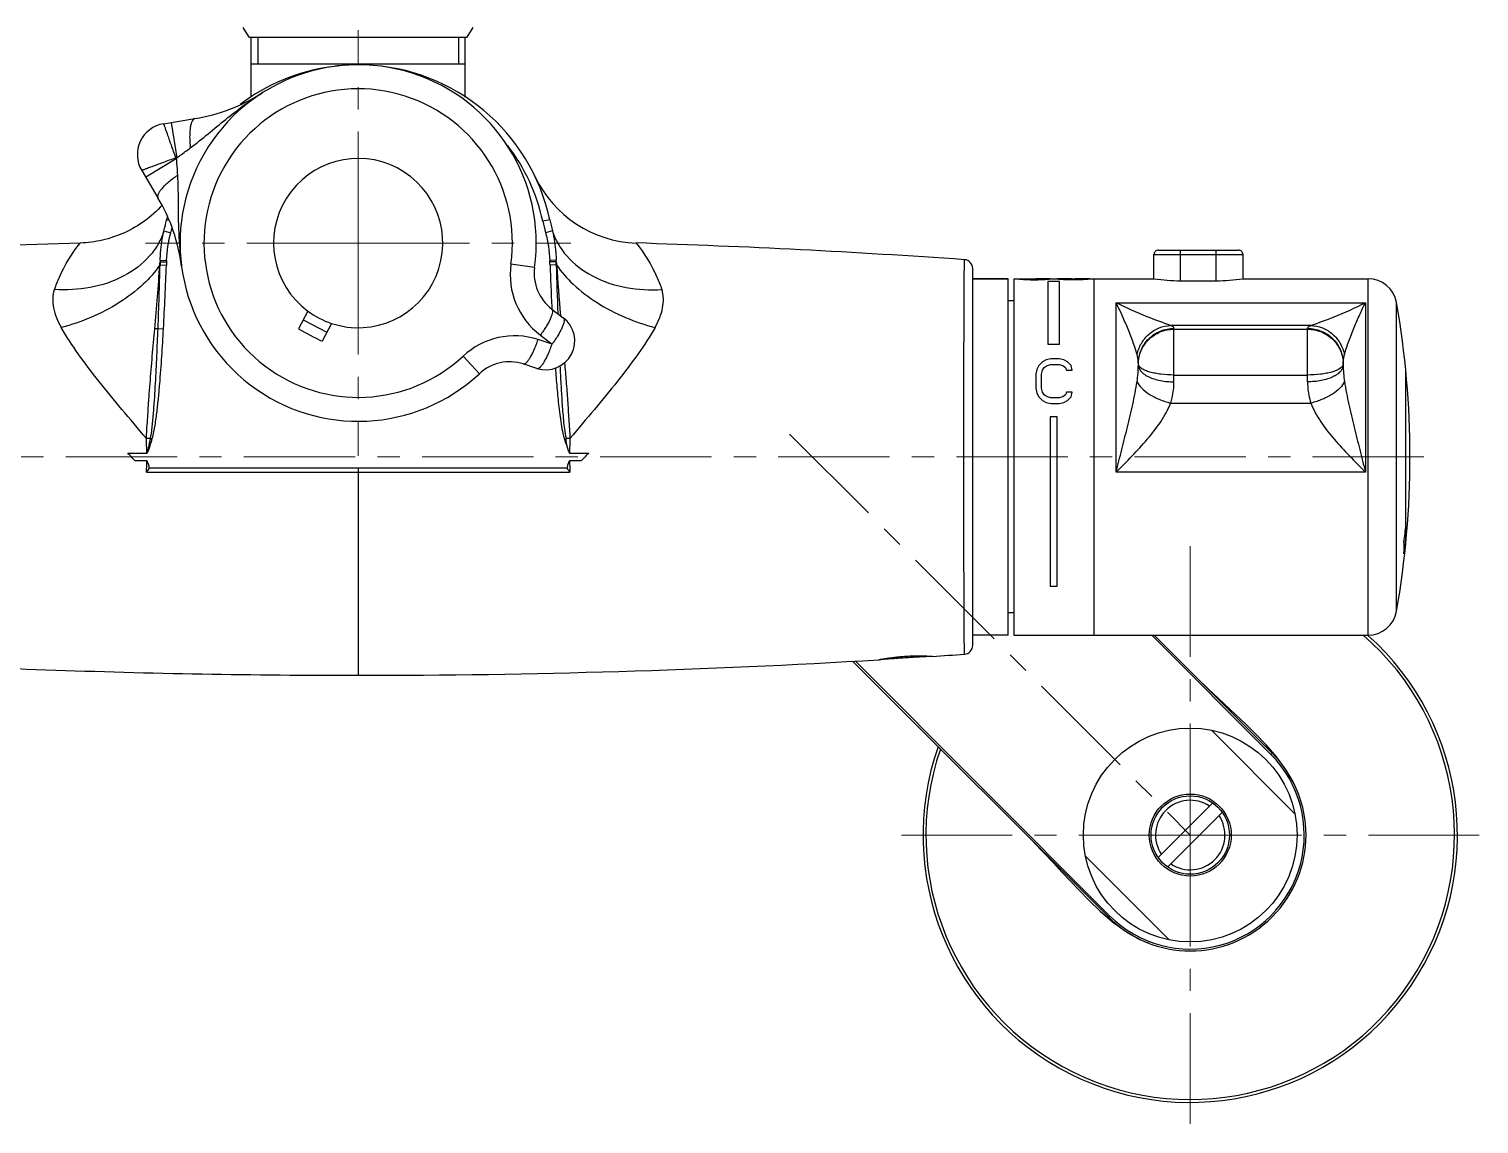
# Model space of a CAD drawing. Extents: x 0 to 1580, y 0 to 1158.
# Drawn here: x 411.3 to 574.1, y 217.6 to 340.5 of the extents above; entities that cross this region are included whole.
import ezdxf

# ---------------------------------------------------------------- set-up
doc = ezdxf.new("R2010")
doc.units = 0
doc.header["$LTSCALE"] = 10
doc.header["$MEASUREMENT"] = 0
doc.linetypes.add('CENTER', pattern=[2, 1.25, -0.25, 0.25, -0.25])
doc.layers.add('DEF_LAYER_ASSEM_MEMBER', color=7, linetype='CONTINUOUS')
doc.layers.add('MEMBER', color=7, linetype='CONTINUOUS')

msp = doc.modelspace()

# ---------------------------------------------------------------- linework, layer by layer
at = {"layer": 'DEF_LAYER_ASSEM_MEMBER', "color": 7, "linetype": 'Continuous'}
for p, q in [((436.0236119980577, 339.5875134517893), (435.3666658468578, 340.6634082609893)), ((460.5236142057579, 339.5875134517893), (461.1805603569578, 340.6634082609893)), ((436.0236119980577, 339.5875134517893), (460.5236142057579, 339.5875134517893)), ((436.2736131019578, 332.8784651436893), (436.2736131019578, 339.5875134517893)), ((460.2736131019578, 332.8680263852892), (460.2736131019578, 339.5875134517893)), ((436.2736131019578, 336.5875118663893), (460.2736131019578, 336.5875118663893)), ((426.4127811269577, 329.8735283002893), (429.9416333011577, 330.4482383714892)), ((423.967456239558, 324.6295176142893), (425.7955066638579, 321.5568411044893)), ((537.6236131019577, 312.4875118663892), (537.6236131019577, 315.1875118663893)), ((538.1236131105579, 315.6875118663893), (547.123613093258, 315.6875118663893)), ((547.6236131019577, 312.4875118663892), (547.6236131019577, 315.1875118663893)), ((517.2736131019578, 271.3502043502892), (517.2736131019578, 313.6248237321893)), ((521.2736131019578, 312.4875118663892), (517.2736131019578, 312.4875118663892)), ((521.2736131019578, 272.4875763610893), (521.2736131019578, 312.4874473716892)), ((521.8736131019577, 312.4875118663892), (537.6236370782581, 312.4875118663892)), ((521.8736131019577, 312.4875118663892), (521.8736131019577, 272.4875118663892)), ((530.8736131019577, 312.4875118663892), (530.8736131019577, 272.4875118663892)), ((537.6393791284581, 312.4851530166893), (537.6236291249579, 312.4875025671893)), ((540.6236131019577, 312.2612317996892), (544.6236131019577, 312.2612317996892)), ((547.623597078858, 312.4875025671893), (547.6073010502578, 312.4850715579893)), ((547.6235891255578, 312.4875118663892), (561.6626470994579, 312.4875118663892)), ((521.8736131019577, 309.9875118663892), (521.2736131019578, 309.9875118663892)), ((442.6115109069578, 308.8592356040892), (441.5661463276579, 306.8511089310892)), ((442.0947303105577, 307.8665093148892), (444.7557628101581, 306.4812634751893)), ((470.022672202258, 309.0795786982892), (471.3005463500581, 308.1131300707892)), ((445.2725434064578, 307.4739897643892), (444.2271788271578, 305.4658630913892)), ((468.3412113820577, 302.4283004894893), (466.8165880478577, 302.9207404087892)), ((535.8736131019577, 302.8093384453892), (535.8736131019577, 302.9442697169893)), ((558.8736131019577, 302.8093228618893), (558.8736131019577, 302.9442697627892)), ((565.9213403486578, 282.9875118663892), (565.9213403486578, 301.9875118663892)), ((448.2736131031579, 291.2266966151892), (424.8446644738578, 291.2334431985893)), ((471.7025617299578, 291.2334431985893), (448.2736131031579, 291.2266966151892)), ((565.7603788071578, 283.4739897643892), (565.9213403486578, 283.4739897643892)), ((521.8736131019577, 274.9875118663892), (521.2736131019578, 274.9875118663892)), ((521.2736131019578, 272.4875118663892), (517.2736131019578, 272.4875118663892)), ((521.8736131019577, 272.4875118663892), (561.6626475858579, 272.4875118663892)), ((550.8924081285577, 259.2534931506892), (537.658389412758, 272.4875118663892)), ((503.791887142258, 269.5844615152893), (532.507631817758, 240.8687168397893)), ((549.0233100357577, 261.4340276218892), (547.8855714501578, 262.5510916441892)), ((544.080672025158, 261.8225885668892), (553.4615035447578, 252.4417570472893)), ((553.7895575300581, 254.8405486510893), (553.8525739497582, 254.6779688489893)), ((553.8525739497582, 254.6779688489893), (553.8622946269579, 254.6523004000892)), ((538.103951803158, 247.5256969970893), (544.2354279712581, 253.6571731651892)), ((545.2960881430581, 252.5965129933892), (539.164611974958, 246.4650368252892)), ((529.9385364014579, 247.6804529431893), (539.3193679210581, 238.2996214235893)), ((528.2143896864582, 244.9282959940892), (529.2110411513577, 243.8745057799892)), ((536.0416811007581, 238.3562520864892), (536.9193535389577, 237.9720348734892)), ((537.0830474811578, 237.9085922917893), (536.9203222431579, 237.9716678863892)), ((537.1088245682577, 237.8988303414893), (537.0830474811578, 237.9085922917893))]:
    msp.add_line(p, q, dxfattribs=at)
at = {"layer": 'DEF_LAYER_ASSEM_MEMBER', "color": 1, "linetype": 'CENTER', "lineweight": 5}
for p, q in [((448.2736131019578, 316.4875118663892), (448.2736131019578, 340.3601274922893)), ((448.2736131019578, 316.4875118663892), (424.4009974760579, 316.4875118663892)), ((448.2736131019578, 316.4875118663892), (472.1462287277577, 316.4875118663892)), ((448.2736131019578, 316.4875118663892), (448.2736131019578, 292.6148962405892)), ((496.7168668360578, 295.0442581322893), (541.700019973158, 250.0611049951892)), ((567.942444407458, 292.4875118663892), (371.903253681558, 292.4875118663892)), ((541.7000199731579, 250.0611049951892), (541.7000199731579, 282.4833988394893)), ((541.7000199731579, 250.0611049951892), (509.2777261288579, 250.0611049951892)), ((541.7000199731579, 250.0611049951892), (574.1223138173577, 250.0611049951892)), ((541.7000199731579, 250.0611049951892), (541.7000199731579, 217.6388111509892))]:
    msp.add_line(p, q, dxfattribs=at)
at = {"layer": 'DEF_LAYER_ASSEM_MEMBER', "color": 2, "linetype": 'Continuous'}
for p, q in [((437.0236131019578, 339.5875134517893), (437.0236131019578, 336.5875118663893)), ((459.5236131019578, 339.5875134517893), (459.5236131019578, 336.5875118663893))]:
    msp.add_line(p, q, dxfattribs=at)
at = {"layer": 'DEF_LAYER_ASSEM_MEMBER', "color": 9, "linetype": 'Continuous'}
for p, q in [((427.270982033358, 330.0132951931893), (427.913952295758, 326.0653097269893)), ((427.8496565698579, 325.9274270978892), (424.4120309238579, 323.8822547535892)), ((427.780550550558, 326.0435838731893), (427.9139526799581, 326.0653097895893)), ((427.780550550558, 326.0435838731893), (427.8496475479578, 325.9274422624893)), ((426.7648047275579, 319.1104073123893), (427.0498459480577, 319.0491375147893)), ((469.7824214765578, 319.1104073120893), (469.000263424758, 318.9422876188893)), ((426.4619278408582, 317.8468421275892), (427.2341633736578, 317.6417313130892)), ((470.084581062958, 317.8467181856893), (469.3130629868579, 317.6417307234892)), ((426.0403580368579, 314.3988984110892), (426.7470560173579, 314.3634756543893)), ((426.0474162704577, 314.5826535198893), (426.7566240314582, 314.5414849416892)), ((428.3717802103579, 314.4679099407892), (428.3785343158579, 314.4100601843892)), ((470.4998090078579, 314.5826272008892), (469.7906022187581, 314.5414841446892)), ((470.5068681124581, 314.3989130152893), (469.8001701864578, 314.3634756543893)), ((537.6236131019577, 315.1875118663893), (547.6236131019577, 315.1875118663893)), ((540.6236131019577, 312.2612317996892), (540.6236131019577, 315.6875118663893)), ((544.6236131019577, 312.2612317996892), (544.6236131019577, 315.6875118663893)), ((426.0298136161578, 314.0476843008893), (426.7322937846579, 314.0219093931893)), ((468.0855954769581, 313.7515742990893), (465.4235203257581, 314.1191938170892)), ((470.5174126598577, 314.0477196235893), (469.8149324192577, 314.0219093931893)), ((561.6626475908579, 272.4875118682892), (561.6626470993579, 312.4875118650892)), ((470.0093102257579, 309.3464982194893), (470.021995944358, 309.0796434715893)), ((533.3729820481581, 309.7920543761892), (561.3736131019577, 309.7917307934893)), ((533.3736131019577, 290.7768079904893), (533.3736131019577, 309.7920543508893)), ((561.3736131019577, 309.7917307934893), (561.3736131019577, 290.7761583934893)), ((564.8635720325578, 275.1748578297893), (564.863570723358, 309.8001733508893)), ((425.8010371235578, 306.9005153039893), (426.412006576958, 306.8669563662893)), ((468.7268555513579, 306.1516055386892), (470.047780841458, 305.1525975880893)), ((555.2478667451578, 307.2345805813893), (539.4993594586581, 307.2345805813893)), ((539.8736131019577, 300.9160441930892), (539.8736131019577, 306.9165435448892)), ((539.8736131019577, 306.8143438767893), (554.8736131019577, 306.8143438767893)), ((554.8736131019577, 300.9160441930892), (554.8736131019577, 306.9165435448892)), ((470.047780841458, 305.1525975880893), (468.4717898158578, 305.6616288195893)), ((461.8784482012579, 301.8277553227892), (460.0504083427577, 303.7975417315893)), ((539.8736131019577, 301.6819875483892), (554.8736131019577, 301.6819875482893)), ((539.4993594586581, 298.5324974582892), (555.2478667451578, 298.5324974582892)), ((424.9631118587577, 294.5964303758892), (425.1509928123578, 294.5427119503893)), ((422.392474963558, 292.9255300757892), (424.553138601058, 292.9265139023893)), ((424.5356998521579, 292.0485197207893), (423.2183875778578, 292.0491098253892)), ((472.0107899239579, 292.9265066237892), (474.1547512402581, 292.9255300757892)), ((473.3288386259578, 292.0491098253892), (472.0114165356581, 292.0485196728893)), ((424.5084596855577, 290.7696313488892), (448.2736131019578, 290.7642537081892)), ((448.2736129493578, 291.2266966150893), (448.2736131019578, 290.7652250607892)), ((448.2736131019578, 290.7652250607892), (472.038766518358, 290.7696313485893)), ((448.2736131019578, 290.7642868679893), (448.2736131019578, 267.9838267123893)), ((561.3742506748576, 290.7761583768893), (533.3736131019577, 290.7768079904893)), ((550.7509867722579, 259.1120717943892), (537.3755467002579, 272.4875118663892)), ((504.0612894806577, 269.5979018892892), (532.6490531739578, 241.0101381960893)), ((550.7509867722579, 259.1120717943892), (550.8924081285577, 259.2534931506892)), ((532.6490531739578, 241.0101381960893), (532.507631817758, 240.8687168397893))]:
    msp.add_line(p, q, dxfattribs=at)
at = {"layer": 'DEF_LAYER_ASSEM_MEMBER', "color": 40, "linetype": 'Continuous'}
for p, q in [((517.2736131019578, 312.4769465757893), (521.2736131019578, 312.4769465757893)), ((522.8736130899579, 312.4467278662892), (522.3736131019577, 312.4467278662892)), ((523.773613054258, 312.3429896999893), (524.5736131495578, 312.3429896999893)), ((524.4736131019581, 312.3980696787892), (523.8736131019577, 312.3980696787892)), ((523.9736131495579, 312.4875118663892), (523.9736131495579, 312.4869251670892)), ((523.9736131495579, 312.4869251671893), (524.3736130542579, 312.4869251671893)), ((525.473613006558, 312.4686636895892), (525.473613006558, 312.4467278664893)), ((527.0236131019578, 312.1788805339892), (525.7236131019581, 312.1788805339892)), ((525.7236131019581, 312.1788805339892), (525.7236131019581, 305.1267361668893)), ((525.9736131019581, 312.4467278662892), (525.9736131019581, 312.4686636893892)), ((526.7736131972579, 312.4529977034892), (526.7736131972579, 312.4686636895892)), ((527.0236131019578, 305.1267365261892), (527.0236131019578, 312.1788806150893)), ((527.273613292658, 312.4529977034892), (527.273613292658, 312.4686636895892)), ((528.873612911158, 312.3429896999893), (528.2736129111581, 312.3429896999893)), ((528.3736131019577, 312.4869251671893), (528.773613292658, 312.4869251671893)), ((528.773613292658, 312.3980696787892), (528.3736131019577, 312.3980696787892)), ((529.8736131019577, 312.4686636895892), (529.8736131019577, 312.4529977034892)), ((530.373612911158, 312.4686636895892), (530.373612911158, 312.4529977034892)), ((525.7236131019581, 305.1267365261892), (527.0236131019578, 305.1267365261892)), ((525.1027797437578, 303.1683629682892), (524.6861131019577, 302.7428311040892)), ((525.5194464600581, 303.3811289003893), (525.1027797437578, 303.1683629682892)), ((526.0402798182581, 303.4875118663892), (525.5194464600581, 303.3811289003893)), ((525.6236131019577, 302.7428311040892), (526.0402798182581, 302.8492140701892)), ((526.9777796692579, 303.4875118663892), (526.0402798182581, 303.4875118663892)), ((526.0402798182581, 302.8492140701892), (526.9777796692579, 302.8492140701892)), ((527.4986131019577, 303.3811289003893), (526.9777796692579, 303.4875118663892)), ((526.9777796692579, 302.8492140701892), (527.394446534558, 302.7428311040892)), ((527.9152796692579, 303.1683629682892), (527.4986131019577, 303.3811289003893)), ((528.331946534558, 302.7428311040892), (527.9152796692579, 303.1683629682892)), ((524.4777797716579, 302.3172992399892), (524.3736131019577, 301.7853841117893)), ((524.3736131019577, 301.7853841117893), (524.3736131019577, 300.1896395020892)), ((524.6861131019577, 302.7428311040892), (524.4777797716579, 302.3172992399892)), ((524.9986131019577, 301.7853841117893), (525.1027797437578, 302.2109159758892)), ((524.9986131019577, 300.1896394720893), (524.9986131019577, 301.7853840829893)), ((525.1027797437578, 302.2109159758892), (525.3111131019577, 302.5300651720893)), ((525.3111131019577, 302.5300651720893), (525.6236131019577, 302.7428311040892)), ((527.394446534558, 302.7428311040892), (527.706946534558, 302.5300651720893)), ((527.706946534558, 302.5300651720893), (527.8111131019577, 302.2109159758892)), ((527.8111131019577, 302.2109159758892), (528.4361131019577, 302.2109159758892)), ((528.4361131019577, 302.2109159758892), (528.331946534558, 302.7428311040892)), ((524.3736131019577, 300.1896394720893), (524.4777797716579, 299.6577246418892)), ((524.4777797716579, 299.6577246418892), (524.6861131019577, 299.2321927031892)), ((525.1027797437578, 299.7641076079892), (524.9986131019577, 300.1896394720893)), ((525.3111131019577, 299.4449587097893), (525.1027797437578, 299.7641076079892)), ((527.8111131019577, 299.7641076079892), (527.706946534558, 299.4449587097893)), ((528.4361131019577, 299.7641076079892), (527.8111131019577, 299.7641076079892)), ((528.331946534558, 299.2321927031892), (528.4361131019577, 299.7641076079892)), ((524.6861131019577, 299.2321927031892), (525.1027797437578, 298.8066608017892)), ((525.1027797437578, 298.8066608017892), (525.5194464600581, 298.5938948417893)), ((525.6236131019577, 299.2321927031892), (525.3111131019577, 299.4449587097893)), ((525.5194464600581, 298.5938948417893), (526.0402798182581, 298.4875118663892)), ((526.0402798182581, 299.1258097371892), (525.6236131019577, 299.2321927031892)), ((526.9777796692579, 299.1258097371892), (526.0402798182581, 299.1258097371892)), ((526.0402798182581, 298.4875118663892), (526.9777796692579, 298.4875118663892)), ((527.394446534558, 299.2321927031892), (526.9777796692579, 299.1258097371892)), ((526.9777796692579, 298.4875118663892), (527.4986131019577, 298.5938948417893)), ((527.706946534558, 299.4449587097893), (527.394446534558, 299.2321927031892)), ((527.4986131019577, 298.5938948417893), (527.9152796692579, 298.8066608017892)), ((527.9152796692579, 298.8066608017892), (528.331946534558, 299.2321927031892)), ((526.7736131019578, 296.9875118663892), (525.9736131019581, 296.9875118663892)), ((525.9736131019581, 296.9875118663892), (525.9736131019581, 277.9875115002893)), ((526.7736131019578, 277.9875118663892), (526.7736131019578, 296.9875123843892)), ((525.9736131019581, 277.9875118663892), (526.7736131019578, 277.9875118663892))]:
    msp.add_line(p, q, dxfattribs=at)
at = {"layer": 'DEF_LAYER_ASSEM_MEMBER', "color": 7, "linetype": 'Continuous'}
for points in [[(544.8355496132581, 265.4047483843892), (543.7151363701578, 266.4619153681892), (542.4813621709577, 267.6645946048893)], [(547.8855714501578, 262.5510916441892), (546.8320667165581, 263.5474478706893), (544.8355496132581, 265.4047483843892)], [(551.4205497351577, 258.7942376753892), (550.2321763433579, 260.1720010303893), (549.0233100357577, 261.4340276218892)], [(553.788939881958, 254.8421513845892), (553.4042847727578, 255.7206648140893), (552.4769164628578, 257.3514381292892), (551.4205497351577, 258.7942376753892)], [(524.096625210258, 249.2796679006893), (525.299553443358, 248.0456286467892), (526.3568271474578, 246.9250931077893), (527.2980473078578, 245.9132213668892), (528.2143896864582, 244.9282959940892)], [(529.2110411513577, 243.8745057799892), (530.3284683297579, 242.7364518107892), (531.5908386285578, 241.5273765883892)], [(531.5908386285578, 241.5273765883892), (532.9687775156581, 240.3390564098893), (534.4116257388578, 239.2829350611892), (536.0416811007581, 238.3562520864892)]]:
    msp.add_lwpolyline(points, dxfattribs=at)
for radius in [12, 4.6, 4.4]:
    msp.add_circle((541.7000199731579, 250.0611049952892), radius, dxfattribs=at)
for centre, radius, start, end in [((448.2736131019578, 316.4875118663892), 20, 352.1374624822999, 312.8625375189029), ((448.2736131019578, 314.4875118663892), 22, 98.05452688580117, 127.0270360216974), ((448.2736131019578, 314.4875118663892), 22, 91.38002677780476, 96.75986921320384), ((448.2736131019578, 314.4875118663892), 22, 12.13005510270014, 88.07774966850181), ((426.7267819890581, 350.1881657026893), 20, 279.2500000000024, 302.5950463845038), ((426.9753801065581, 326.4190410172893), 3.5, 99.25000000000244, 210.7499543185963), ((448.2736131019578, 316.4875118663892), 9.5, 251.5847202873986, 233.4152797125955), ((479.8963432223577, 329.4876098406893), 12.999999993, 205.3734100839019, 268.1754869719035), ((408.6073784337577, 311.3309793829893), 20, 7.404934508600069, 30.75000000000429), ((448.2736131019578, 314.4875118663892), 22, 166.7588366753984, 167.8699440023014), ((447.9336755434579, -656.5928689029108), 973.5761574322, 91.81696427620355, 94.10720861240141), ((448.3289040286581, -660.6710503365108), 977.6621430383, 86.01086130580647, 88.17394036099945), ((516.2736131019578, 313.6248318053892), 1, 359.9995374403003, 86.06217263740166), ((538.1236131019577, 315.1875118663893), 0.5, 89.9999990130978, 180), ((547.1236131019577, 315.1875118663893), 0.5, 0, 90.00000098690221), ((473.0385910706577, 313.0675899070893), 5, 172.1373869551979, 232.9017394560946), ((540.6320310780579, 332.3710625293892), 20.1098324915, 261.441718850397, 269.9760159851948), ((544.5951299994581, 332.6384593729892), 20.37724748, 270.0800874648982, 278.5006314276968), ((561.6626470984579, 309.2375118663892), 3.25, 9.969656815798153, 90), ((466.3736131019577, 292.4875118663892), 100, 350.0303472192006, 9.969657067798508), ((469.3401203898579, 305.5209823020892), 3.25, 252.1000000000022, 52.90000000000276), ((532.7302652867579, 478.7272312172893), 194.5566704016, 242.0582545664041, 242.9417454336046), ((465.279656975858, 298.1628161865892), 5, 72.09821798149324, 132.8626091118999), ((363.3027658736578, 335.4897584677892), 75.8025509104, 323.8461539943008, 324.279145542005), ((533.2444604060579, 335.4897584937892), 75.80255098720001, 215.720854440498, 216.1538459879009), ((487.3409719162578, 293.2077953187892), 79.022609121, 352.5685348879998, 353.9355133478998), ((487.3939242763581, 291.8166285965892), 78.9693275752, 353.5666868718005, 353.9357262590005), ((543.3625322293578, 282.2943744652893), 22.3480168588, 358.2239710049002, 1.776028995099675), ((487.3236782125578, 291.8246975985892), 79.04003540069999, 352.5686122305002, 353.5665800580979), ((561.6626470984579, 275.7375118663892), 3.25, 270, 350.0304750925022), ((541.7000199731579, 250.0611049951892), 30, 160.7201442691979, 48.32554390479477), ((434.5455865962581, 1457.032360113589), 1189.4955385283, 273.770819554596, 273.9431096234941), ((516.2736131019578, 271.3502055483892), 1, 273.9419017389016, 359.999931358099), ((448.2723696648577, 1247.025696576289), 979.0418698647001, 270.0000727688048, 273.4256677796993), ((541.7000199731579, 250.0611049952892), 13, 225.0000000601054, 45.00000000000662), ((541.7000199731579, 250.0611049952892), 3.9, 56.08748921100651, 213.9125107890005), ((541.7000199731579, 250.0611049952892), 3.9, 236.0874892110065, 33.91251078900048)]:
    msp.add_arc(centre, radius, start, end, dxfattribs=at)
at = {"layer": 'DEF_LAYER_ASSEM_MEMBER', "color": 9, "linetype": 'Continuous'}
for centre, radius, start, end in [((448.2736131019578, 316.4875118663892), 17.3126570046, 352.1374624821015, 312.8625375179068), ((448.2736131019578, 314.4875118663892), 21.2, 12.13003815550127, 37.76520267220265), ((448.2736131019578, 316.4875118663892), 22.5, 154.8062926734003, 155.1936813515958), ((398.9161204931579, 325.1186625930892), 28.4894870044, 345.2126865635994, 347.8252574340018), ((497.6316109189579, 325.1187840711892), 28.4900064692, 192.1747678109014, 194.7872907688016), ((398.866449158058, 325.1565193258892), 29.3461964946, 345.1627860022011, 346.3249369122996), ((496.3736822551577, 324.8380293195893), 28.0011397744, 192.154798502401, 194.8921389420003), ((475.717688613558, 319.7278519874893), 47.6415971966, 182.9934046663985, 183.9058766645992), ((471.1625946435579, 319.4115050694893), 43.07553488560001, 183.8987871353002, 186.225918237599), ((335.0416813767579, 322.6287546980892), 91.35999556370001, 354.6080756572997, 354.8305036522005), ((463.9009143750582, 313.0865060556893), 37.883296286, 178.0146920920988, 178.5461040962999), ((456.0587784625577, 311.6946908767893), 30.1500540685, 174.501927484601, 174.8577500884981), ((425.6282258317578, 316.7123008752893), 2.3498191741, 279.8490492992024, 280.1012967607957), ((448.6847817896578, 313.6209392235893), 22.657783381, 177.5685373014004, 178.0323334840995), ((452.1038396982581, 313.0964727095892), 25.3884181292, 177.1394796177008, 177.9110409760007), ((449.3781094989581, 313.2363164161893), 22.6591056672, 176.6979252409999, 177.1486901487988), ((469.5594529413579, 319.2469741583893), 41.4640065574, 186.2401491801015, 186.6185143106006), ((469.144316402258, 319.1986656488892), 41.0460684038, 186.699621092901, 186.9651273164988), ((447.1691134120579, 313.2363162929893), 22.6591089621, 2.851309748100352, 3.302072571798867), ((444.4433866409581, 313.0964727153893), 25.3884179937, 2.088959021899663, 2.860520384400421), ((440.4915022089581, 311.6949615410892), 30.1469876351, 5.142257880999181, 5.498114417599841), ((447.859942178758, 313.6208428378892), 22.6602874505, 1.9676928456003, 2.431433906600623), ((432.6449543454578, 313.0864653016893), 37.8846543662, 1.453905428799725, 1.985298382999906), ((470.9190003693579, 316.7123008598892), 2.3498191585, 259.898703238503, 260.1509507016041), ((561.5055447238578, 322.6287546892893), 91.35999546010001, 185.1694963480987, 185.3919243432999), ((-159.010557515242, 329.1971656290892), 585.2364833616999, 357.8166030178002, 358.5166725922994), ((425.5854082033579, 317.6492481888893), 3.6288611224, 276.519963658607, 277.0343442377044), ((25.69503709235778, 328.3894579114892), 401.2945398404, 356.9255987017018, 357.9482006798004), ((468.7902390821578, 319.1552284369893), 40.6893367014, 186.9648747135988, 187.4076329127988), ((473.8704955093581, 312.9527112761892), 8.5271373432, 172.1374843850983, 232.8999780970029), ((920.0140869771576, 330.3969607289893), 450.4968602231, 182.0830956645005, 182.6782472958), ((470.9618179999579, 317.6492481840893), 3.6288611176, 262.9656557619937, 263.4800363416946), ((1108.580926276958, 330.7656212527893), 638.2824888891, 181.5008649067998, 181.991990103199), ((465.850920098258, 297.5472549215892), 8.527134444400001, 72.10001048390257, 132.8625270338975), ((539.632240403258, 302.9256590860892), 3.7586262758, 179.7202560329004, 179.9588715217989), ((555.115564652358, 302.9256500943893), 3.7580474133, 359.9990083850001, 0.2795314701997013), ((423.5030758269577, 319.2721172961892), 24.7188143648, 272.2968245209018, 273.3861924255989), ((376.993872308658, 292.4837260435893), 47.5457766335, 0.5335810327000896, 2.518650360599223), ((473.044150345158, 319.2721164258893), 24.7188134941, 266.6138058229023, 267.7031776459008), ((519.370242822758, 292.4902216902892), 47.36255702899999, 177.4794656482999, 179.4722130914994), ((176.5353980921579, 60.41234343288926), 338.3904359521, 43.19827404229778, 43.40217908030618), ((377.1564167711576, 292.4847438154893), 47.3831279371, 357.924497085399, 359.4725126566003), ((519.3918156996579, 292.4847735170893), 47.3841346197, 180.5275120525996, 182.0754947390991), ((663.6305878999578, 113.5437573681892), 260.919365553, 136.5675495629947, 136.8319973144959), ((541.7000199731579, 250.0611049951892), 29.6728526794, 161.0188175184993, 49.24741963850308), ((541.7000199731579, 250.0611049952892), 12.8, 225.0000000000066, 45.00000000000662)]:
    msp.add_arc(centre, radius, start, end, dxfattribs=at)
at = {"layer": 'DEF_LAYER_ASSEM_MEMBER', "color": 40, "linetype": 'Continuous'}
for centre, major_axis, ratio, start_param, end_param in [((521.9569464734577, 292.4875118663892), (0, 20), 0.3263888613, -0.0792318101, -0.0638732094), ((521.440279646858, 292.4875118663892), (0, 20), 0.6527778459, -0.0946091608, -0.0792318101), ((519.8986132726577, 292.4875118663892), (29.3749983585, 0), 0.6808511019, 1.4659233432, 1.476187166), ((522.2486129454578, 292.4875118663892), (0, 20), 0.4895834500999999, -0.0741103729, -0.0638732094), ((521.523613296758, 292.4875118663892), (0, 20), 0.9791665571999999, -0.0843553271, -0.0741103729), ((518.8736133944581, 292.4875118663892), (39.16666385799999, 0), 0.5106383345000001, 1.4556484198, 1.4659233432), ((519.8736134923579, 292.4875118663892), (39.1666619976, 0), 0.5106383587, 1.481315262, 1.4864409996), ((514.6236116103578, 292.4875118663892), (97.9166830083, 0), 0.2042552851, 1.476187166, 1.481315262), ((514.3736133168577, 292.4875118663892), (78.3333311447, 0), 0.2553191561, 1.4505064444, 1.4556484198), ((523.473612839658, 292.4875118663892), (117.5000420213, 0), 0.1702127051, 1.5580300241, 1.5631366783), ((533.7236159167578, 292.4875118663892), (97.9166970154, 0), 0.2042552558, 1.6602773916, 1.6654054876), ((533.973614567858, 292.4875118663892), (78.3333451518, 0), 0.2553191104, 1.6859442338, 1.6910862092), ((524.5986131972577, 292.4875118663892), (29.3750035018, 0), 0.6808509827, 1.5478155834, 1.5580300241), ((528.4736102796578, 292.4875118663892), (39.1666339834, 0), 0.510638724, 1.6551516539, 1.6602773916), ((529.4736120762577, 292.4875118663892), (39.1666568544, 0), 0.5106384258, 1.6756693104, 1.6859442338), ((526.8236134256576, 292.4875118663892), (0, 20), 0.9791669074, 0.0741103729, 0.0843553271), ((525.0486134906578, 292.4875118663892), (0, 20), 0.4895827534, -0.04341789730000001, -0.0229807434), ((525.298613030358, 292.4875118663892), (48.9583485077, 0), 0.4085105117, 1.5631366783, 1.5707963268), ((526.0986124805577, 292.4875118663892), (0, 20), 0.4895829248, 0.0638732094, 0.0741103729), ((528.4486129311581, 292.4875118663892), (29.3749983585, 0), 0.6808511019, 1.6654054876, 1.6756693104), ((525.5736130542577, 292.4875118663892), (0, 20), 0.6527781669, -0.0229807434, -0.0076596485), ((526.906947163458, 292.4875118663892), (0, 20), 0.6527781669, 0.0792318101, 0.0946091608), ((525.7611133439577, 292.4875118663892), (0, 20), 0.2447913767, -0.04341789730000001, -0.0229807434), ((526.390279320658, 292.4875118663892), (0, 20), 0.3263885403, 0.0638732094, 0.0792318101), ((527.113612833858, 292.4875118663892), (0, 20), 0.3916662301, 0.0178732899, 0.04341789730000001), ((526.3136136443582, 292.4875118663892), (0, 20), 0.391666285, -0.0843553271, -0.0587572076), ((527.440279561958, 292.4875118663892), (26.1111079984, 0), 0.7659575381, 1.5733495208, 1.5886696167), ((525.3236114154579, 292.4875118663892), (0, 20), 0.9791676029000002, -0.0997397553, -0.0843553271), ((527.911113174458, 292.4875118663892), (0, 20), 0.7343748304000001, 0.0229807434, 0.04341789730000001), ((526.4111133386577, 292.4875118663892), (0, 20), 0.734374959, -0.0792318101, -0.0587572076), ((524.0236144084579, 292.4875118663892), (32.6388774716, 0), 0.6127661718, 1.4556484198, 1.4710565715), ((527.4736131019581, 292.4875118663892), (39.1667460402, 0), 0.510637263, 1.5707963268, 1.5733495208), ((528.4736124343581, 292.4875118663892), (39.1666339834, 0), 0.510638724, 1.5835626295, 1.5937770702), ((524.4736158288579, 292.4875118663892), (39.1666339834, 0), 0.510638724, 1.481315262, 1.4915645167), ((516.523617021358, 292.4875118663892), (97.916632415, 0), 0.2042553906, 1.4505064444, 1.4556484198), ((528.9736133880579, 292.4875118663892), (78.3333800236, 0), 0.2553189968, 1.5784559752, 1.5835626295), ((520.9736087328579, 292.4875118663892), (78.3333800236, 0), 0.2553189968, 1.476187166, 1.481315262), ((528.173613864858, 292.4875118663892), (78.3332679669, 0), 0.255319362, 1.5580300241, 1.5631366783), ((536.173607075858, 292.4875118663892), (78.3332679669, 0), 0.255319362, 1.6602773916, 1.6654054876), ((540.6236222477578, 292.4875118663892), (97.9167444717, 0), 0.2042551568, 1.6859442338, 1.6910862092), ((528.6736126727578, 292.4875118663892), (39.1666900118, 0), 0.5106379935, 1.5478155834, 1.5580300241), ((532.673615000358, 292.4875118663892), (39.1666900118, 0), 0.5106379935, 1.6500281369, 1.6602773916), ((533.1236119861578, 292.4875118663892), (32.6388774716, 0), 0.6127661718, 1.6705360821, 1.6859442338), ((529.2361132200581, 292.4875118663892), (0, 20), 0.7343748304000001, -0.04341789730000001, -0.0229807434), ((530.736113055958, 292.4875118663892), (0, 20), 0.734374959, 0.0587572076, 0.0792318101), ((529.6736130065578, 292.4875118663892), (39.1666339834, 0), 0.510638724, 1.5682431328, 1.5707963268), ((529.7069462127579, 292.4875118663892), (26.1111266745, 0), 0.7659569903, 1.5529230369, 1.5682431328), ((531.8236131194581, 292.4875118663892), (0, 20), 0.9791666690999999, 0.0843553271, 0.0997397553), ((530.0336132746579, 292.4875118663892), (0, 20), 0.3916662301, -0.04341789730000001, -0.0178732899), ((530.8336124640578, 292.4875118663892), (0, 20), 0.391666285, 0.0587572076, 0.0843553271)]:
    msp.add_ellipse(centre, major_axis=major_axis, ratio=ratio, start_param=start_param, end_param=end_param, dxfattribs=at)
at = {"layer": 'DEF_LAYER_ASSEM_MEMBER', "color": 9, "linetype": 'Continuous'}
for points, start_tangent, end_tangent in [([(429.4204650818579, 327.1592054104892), (431.429948094958, 328.7541617205892), (433.3963223900578, 330.3672863919893), (435.4086957261579, 331.9093319486892), (437.5001975454579, 333.3378387845893)], (0.8059929958207253, 0.5919250718527914), (0.8425278161359245, 0.5386528372126426)), ([(426.4127811269577, 329.8735283002893), (426.4398878377579, 329.7987342147892), (426.4741688634581, 329.7061746786893), (426.520836249158, 329.5777924393892), (426.6472161498577, 329.2193989563892), (426.8180659803579, 328.7395310593893), (427.025649014658, 328.1577276517893), (427.2611562952579, 327.4968191191892), (427.5168081386578, 326.7824846576892), (427.7815314943578, 326.0408256433893)], (0.3918973584801462, -0.9200089458349217), (0.3534908789364348, -0.9354379714918285)), ([(429.9416318657577, 330.4482471783892), (429.7728390362581, 330.3623324150892), (429.6273403891578, 330.1650808888893), (429.5095185925579, 329.8622365096892), (429.4226515367577, 329.4624705374893), (429.369292754558, 328.9772803462893), (429.3509533334582, 328.4208208088893), (429.3681989178581, 327.8086774969893), (429.420465371958, 327.1592052462892)], (-0.9869956011356557, -0.1607472654164484), (0.1042118907695161, -0.9945551175386121)), ([(427.7832940123581, 326.0446053742893), (427.044905750658, 325.7706371492893), (426.3333030188578, 325.5072524431893), (425.6755392880577, 325.2629171730892), (425.374594694958, 325.1513001007892), (425.096231134758, 325.0482841571892), (424.8434072837581, 324.9545340468893), (424.618619611158, 324.8710780950893), (424.4241653696581, 324.7989842863892), (424.2620839052579, 324.7389266835893), (424.1342216882581, 324.6914556599893), (424.0835429525578, 324.6726142386892), (424.041891121658, 324.6571288493892), (424.0093971154579, 324.6450611683892), (423.9861278022581, 324.6364321665893), (423.9779671779579, 324.6334098321893), (423.972130452958, 324.6312503608892), (423.967452333658, 324.6295242645892)], (-0.9438172858103319, -0.3304677457871166), (-0.5132957382962331, 0.8582117949824071)), ([(427.8496546783581, 325.9274576818892), (427.8849300824577, 325.4616857537892), (427.9800516129581, 324.0702287579892)], (0.07804012358614723, -0.9969502189731737), (0.06474332743809955, -0.9979019498689453)), ([(427.9139528350579, 326.0653101190892), (428.2934263926581, 326.3376637240892), (429.4204650818579, 327.1592054104892)], (0.813889355135286, 0.5810198943215872), (0.806057538080413, 0.5918371780344179)), ([(427.9800522235578, 324.0702285298893), (427.4489310617578, 323.6927934803892), (426.9689162517579, 323.3125255524893), (426.5544310037581, 322.9407908112892), (426.2170509976577, 322.5880407561892), (425.9666482671578, 322.2645315307892), (425.8103890539578, 321.9796096628892), (425.7528090745577, 321.7413599986892), (425.7954914150578, 321.5568320354893)], (-0.8288590645003014, -0.5594574614710979), (0.5112849309070084, -0.8594112632653913)), ([(427.9800516129581, 324.0702287579892), (428.0410341255579, 322.3489160673893), (428.055737452858, 320.6398528247893), (428.141095872958, 317.2399599799893)], (0.06470081868313003, -0.997904706904288), (0.05234630341463992, -0.9986289924285309)), ([(426.4625648747578, 317.8464162695892), (425.8315652293577, 316.4093582608892), (424.8597487464581, 315.0447696965892), (421.961634821258, 312.7933282916892), (418.1791239463578, 311.5045550593892), (414.183938999558, 311.2816134049892)], (-0.3046688882297723, -0.9524583290332626), (-0.9977890737480061, 0.06646024608061725)), ([(426.0474320650578, 314.5834358888893), (426.0845072889579, 315.4082164155892), (426.4625648747578, 317.8464162695892)], (0.0208573796302041, 0.9997824611959151), (0.249690194439557, 0.9683257751401313)), ([(426.7566240314582, 314.5414849416892), (427.2341633736578, 317.6417313130892)], (0.05795769282813756, 0.9983190401079403), (0.2568830901401671, 0.9664424856141408)), ([(469.3130629868579, 317.6417307234892), (469.7906022187581, 314.5414841446892)], (0.2568831585653968, -0.9664424674265227), (0.05795764691815013, -0.9983190427732564)), ([(470.0846615413579, 317.8464153754892), (470.4627189976582, 315.4082152841893), (470.499794167958, 314.5834346971892)], (0.2496929819614118, -0.9683250563520589), (0.02085642219636077, -0.9997824811693627)), ([(470.0851926871578, 317.8472428855893), (470.7162431516581, 316.4099372323892), (471.686564705858, 315.0456159572892), (474.5848827612581, 312.7937100531892), (478.3675550179578, 311.5047809629892), (482.3632872043581, 311.2816134049892)], (0.3057177383994005, -0.9521221898621814), (0.9977890742226656, 0.06646023895440188)), ([(414.1842913758578, 311.2815689418892), (414.7246339785579, 312.6777765299893), (417.0650764832581, 316.4942140220892)], (0.3150825130627264, 0.9490642812592185), (0.6272823547590677, 0.7787919153457612)), ([(479.4821497435578, 316.4942140210893), (481.822592251558, 312.6777765324892), (482.3629348553577, 311.2815689453893)], (0.627282355484642, -0.7787919147613434), (0.3150825138410721, -0.9490642810008134)), ([(516.342358077558, 270.3525702068893), (516.342174081758, 270.3796829162893), (516.341629071358, 270.4606462279893), (516.340736097558, 270.5949116484892), (516.3395096107579, 270.7819358209892), (516.3379650057577, 271.0211758899893), (516.3361193214578, 271.3120815287892), (516.331601593658, 272.0468419223893), (516.3261737323578, 272.9802574935892), (516.3201018013579, 274.1014651442893), (516.3135998015578, 275.3984170260892), (516.3068802058579, 276.8593046233892), (516.2939533565577, 280.2161984564892), (516.283192781958, 284.0384187504893), (516.276087614358, 288.1818510815892), (516.2736131021579, 292.4875043555893), (516.276087606258, 296.7931598949892), (516.2831928043579, 300.9365958240893), (516.293953337658, 304.7588198674893), (516.3068801813579, 308.1157168193893), (516.3135998025577, 309.5766057098892), (516.320101796458, 310.8735579916893), (516.3261737332577, 311.9947658125892), (516.3316015595578, 312.9281813857892), (516.3361194204581, 313.6629420366892), (516.3379644594579, 313.9538477205892), (516.3395097167577, 314.1930877498892), (516.3407386604581, 314.3801117447892), (516.341627364458, 314.5143775150892), (516.3421584437579, 314.5953419157893), (516.3423338867578, 314.6224551928892)], (0.1804820675651644, 0.9835782751196792), (-0.1837860599240413, 0.9829662680771893)), ([(425.9971993244581, 314.0437354687892), (424.1251365557578, 311.8606691576892), (421.4533350075581, 309.8073533155892), (418.2619338200579, 308.1346851989892), (414.943711378558, 307.0044994461892)], (-0.5517593503273055, -0.834003368893909), (-0.9682916138535903, -0.2498226381671797)), ([(425.428684010958, 306.8783786249892), (425.9971993244581, 314.0437354687892)], (0.08647169608634286, 0.9962543077828828), (0.06503990688693921, 0.9978826636995647)), ([(470.549797237758, 314.0438394478892), (472.4219192950577, 311.8605733626893), (475.0939537630579, 309.8072515834892), (478.285356444158, 308.1346772788893), (481.603514832058, 307.0044994397892)], (0.5514186045871464, -0.8342286991677786), (0.9682922758320474, -0.249820072380092)), ([(470.550026879358, 314.0437354687892), (470.990610629558, 308.3469000490893)], (0.06503443473089938, -0.9978830203481932), (0.08629105091945233, -0.9962699707063425)), ([(414.9437262257579, 307.0037626840892), (414.0946828430579, 309.2175538442892), (414.1839619006578, 311.2807613272893)], (-0.4851099247157246, 0.874453178244727), (0.3207599920382512, 0.9471605077850432)), ([(481.603514832058, 307.0044994397892), (482.129170417958, 308.1137394512892), (482.4525515757578, 309.2177283103892), (482.5409990249577, 310.2853050007892), (482.3632872043581, 311.2816134049892)], (0.4870552983374813, 0.8733711332311066), (-0.3110183087567736, 0.9504039202455324)), ([(539.4993594586581, 307.2345805813893), (536.875459052158, 308.2227053790892), (533.3729820481581, 309.7920543761892)], (-0.9425694121560421, 0.3340103340733837), (-0.8917358545182705, 0.4525562570184728)), ([(535.7296693929579, 303.9714110893892), (535.507539297158, 304.7124517622892), (535.2402658716578, 305.4772047560892), (534.6436012626582, 307.0030197231893), (534.0136185900578, 308.4558158068892), (533.3736131019577, 309.7917307934893)], (-0.2530033201013568, 0.9674654102435344), (-0.4502158883357984, 0.8929197354129922)), ([(555.2478667451578, 307.2345805813893), (557.8714836794579, 308.2225898660893), (561.3736131019577, 309.7917307934893)], (0.9425676494524408, 0.3340153083403526), (0.8917393560351239, 0.4525493574164733)), ([(559.017556810858, 303.9714110893892), (559.2396916279581, 304.7124432135893), (559.5069673493581, 305.4771969013892), (560.1036326708581, 307.0030142008893), (560.7336135166579, 308.4558135909892), (561.3736131019577, 309.7917307934893)], (0.2529537175987273, 0.9674783805093442), (0.4502201690895936, 0.8929175770164556)), ([(470.0225511319577, 309.0796702629892), (470.0979511357577, 308.9483408604892), (470.1079593141581, 308.8485756139893), (470.0992130207578, 308.7272368656893), (470.026160052158, 308.4245600088892), (469.8815232427578, 308.0512320253893), (469.670515720758, 307.6208607165893), (469.4009598668581, 307.1492964459893), (469.082370711958, 306.6532915771893), (468.7268555513579, 306.1516055386892)], (0.7975839288206654, -0.6032079877513161), (-0.5958079307222969, -0.8031269573911805)), ([(471.3005463496579, 308.1131300710892), (471.3932644630577, 307.7487437896892), (471.369681097658, 307.6042074267892), (471.3275665326578, 307.4406502179893), (471.1894406163578, 307.0625890467892), (470.9838864519579, 306.6282809384892), (470.7183572614581, 306.1535178249893), (470.4025123673578, 305.6556000224892), (470.047780841458, 305.1525975880893)], (0.7975839288220002, -0.603207987749551), (-0.5952624099028839, -0.8035313704869346)), ([(424.4933795917577, 294.5728745378892), (421.7405961075578, 297.8280140189893), (419.1568126295579, 300.9947551094892), (416.8284293112579, 304.0739187348893), (414.9408705868577, 307.0034192349892)], (-0.6487364737932667, 0.761013132324455), (-0.4892521955273699, 0.8721423560243181)), ([(424.4937182097578, 294.5731617445892), (424.5905393280577, 296.1103563928892), (424.644544673858, 296.8788787147893), (424.6873973290581, 297.6482602271892), (424.7328244862579, 298.4176992728893), (424.7879994560581, 299.1867516028892), (424.9060659691577, 300.7248535760892), (425.158430348858, 303.8015210375893), (425.428684010958, 306.8783786249892)], (0.02570862609665752, 0.9996694786499297), (0.08642278013519379, 0.9962585523214865)), ([(424.9631125801579, 294.5964597307892), (425.1771378106578, 296.1235721871892), (425.3169539013579, 297.6595229936893), (425.4255986852577, 299.1980264126893), (425.5169366116579, 300.7376723487893), (425.6702710484578, 303.8186106623892), (425.8010299007578, 306.9006824067892)], (0.1908938290887144, 0.9816106896401694), (0.03988149793463221, 0.9992044165847598)), ([(425.1509928139581, 294.5427119510892), (425.3314156395577, 295.2966094733893), (425.470566092758, 296.0592077939892), (425.685412411658, 297.5945426771892), (425.8533455014581, 299.1357717116892), (425.9936889303581, 300.6797726441893), (426.2239971873578, 303.7719232861892), (426.412006576958, 306.8669563662893)], (0.2761018985789809, 0.9611283689503095), (0.05566336618408707, 0.9984495929515202)), ([(425.4295736297581, 306.8783490394893), (425.5303186502579, 306.8833430426893), (425.8010432070578, 306.9006834377892)], (0.9989257256121056, 0.04633999040061), (0.9970113730658839, 0.07725491555416332)), ([(481.6063556654581, 307.0034192164892), (479.7187969291581, 304.0739187154892), (477.3904135999578, 300.9947550928892), (474.8066301119579, 297.8280140075892), (472.0538466179578, 294.5728745329893)], (-0.4892521981015232, -0.872142354580276), (-0.6487364759231045, -0.7610131305088443)), ([(535.7296712300581, 303.9714107438892), (536.2146200794577, 305.2348591917893), (537.0754858276578, 306.2723924023892), (538.2137770881577, 306.9654083954892), (539.499359459358, 307.2345981996892)], (0.2021519048211574, 0.979354178720435), (0.999471475666659, 0.03250798869064948)), ([(535.8736131019577, 302.9442697169893), (536.178109180858, 304.4644312019892), (537.0451991943578, 305.7530783896892), (538.342841051458, 306.6141581029892), (539.8736131019577, 306.9165435448892)], (0, 1), (1, 5.513346721211435e-09)), ([(535.8736589269579, 302.9440103303892), (536.178244062558, 304.4157757325893), (537.0392023004579, 305.6703816061893), (538.3358745131577, 306.5159880556893), (539.8736131019577, 306.8143438767893)], (0.0048818724088103, 0.9999880835898918), (0.9999988116501649, 0.001541654389990842)), ([(539.8736131019577, 306.9165435448892), (539.7777695165578, 307.0770393640893), (539.6605432754577, 307.1563504083892), (539.4993594586581, 307.2345805813893)], (-7.281397566591005e-05, 0.9999999973490624), (-0.9204192162200342, 0.3909328157278407)), ([(554.8736131019577, 306.9165435448892), (554.9694598729579, 307.0770364102892), (555.0866712573579, 307.1563440913893), (555.2478667451578, 307.2345805813893)], (4.755392483879356e-07, 0.999999999999887), (0.9204091063791513, 0.3909566176627939)), ([(554.8736131019577, 306.9165435448892), (556.4043851550578, 306.6141580955892), (557.7020270126577, 305.7530783568892), (558.5691170243581, 304.4644311599892), (558.8736131019577, 302.9442697169893)], (1, -1.76812869073537e-10), (0, -1)), ([(554.8736131019577, 306.8143438767893), (556.4113560632577, 306.5159856144892), (557.708030795658, 305.6703748372893), (558.5689881065578, 304.4157627277892), (558.8735673409578, 302.9439845748892)], (0.9999988148439053, -0.001539581366861143), (0.004877945857225675, -0.9999881027513349)), ([(555.2478667448577, 307.2345894402893), (556.5334481336581, 306.9654018645892), (557.6717395468577, 306.2723886455892), (558.5326062215581, 305.2348577689893), (559.0175558717578, 303.9714109127892)], (0.9994715143687712, -0.03250679875649738), (0.2021524330344128, -0.97935406968995)), ([(466.8164400648579, 302.9207882059893), (466.967266473358, 302.9343515898893), (467.0547298314577, 302.9833763648893), (467.1491080447581, 303.0601379548892), (467.3551449460579, 303.2935877544892), (467.5779970597578, 303.6261994243893), (467.8095076553577, 304.0458975070893), (468.0411796083581, 304.5371828890893), (468.264747784558, 305.0826525565893), (468.4717898160579, 305.6616288194892)], (0.9515944038765564, -0.3073566178087294), (0.3161417079364151, 0.9487119797404514)), ([(468.3412113820577, 302.4283004894893), (468.6928800738579, 302.5613536421893), (468.7977504682581, 302.6635746560893), (468.9075727681579, 302.7918854490892), (469.1380365785581, 303.1218785549893), (469.3758999283577, 303.5393675660893), (469.612501816458, 304.0291892800892), (469.8392110134578, 304.5735081894892), (470.047780841458, 305.1525975880893)], (0.9515944038803574, -0.3073566177969612), (0.3167858730388482, 0.9484970799338366)), ([(471.450943378758, 303.0687854280893), (471.6240216021579, 300.9444797678892), (471.7060701043579, 299.8823986111893), (471.7863794458581, 298.8204800356892), (471.8538976895579, 297.7581357240892), (471.9144219526579, 296.6957724446893), (471.9928646026578, 295.6347919993892), (472.0535079940578, 294.5731617445892)], (0.08377200839684562, -0.9964849475075671), (0.02571040142744973, -0.9996694329919462)), ([(535.8736131017577, 302.9442687417892), (535.8635858366579, 303.1998218489892), (535.7296693929579, 303.9714110893892)], (-7.378565706608991e-06, 0.9999999999727783), (-0.2530502817564743, 0.9674531280134294)), ([(535.8890145078576, 302.8217752896892), (535.8822763119579, 302.8492431710893), (535.873614130358, 302.9292806581892)], (-0.2687993742272182, 0.9631961879155544), (5.899593889284295e-05, 0.9999999982597396)), ([(558.8736110913578, 302.9284404688892), (558.864907112858, 302.8490515050893), (558.8582194244582, 302.8218144337893)], (-0.002366362519502945, -0.9999972001602936), (-0.2687444857099147, -0.963211503980571)), ([(558.8736131019577, 302.9442700849892), (558.8836416490581, 303.1998120651892), (559.017556810858, 303.9714110893892)], (-5.756241410645812e-08, 0.9999999999999984), (0.253066141975945, 0.9674489794223833)), ([(470.414825224258, 302.4547714912893), (470.5888825305578, 300.2678060808893), (470.6899703975578, 299.1755284304892), (470.8045319813577, 298.0845857236893), (470.9381699208579, 296.9958256164892), (471.1013957126579, 295.9111408738893), (471.3186510114579, 294.8361507524892), (471.468326359658, 294.3086393362893), (471.6860894148576, 293.8063805489893)], (0.07262176531217814, -0.9973595536229365), (0.5177924063619773, -0.8555062968288855)), ([(470.9293150527578, 302.6988639419893), (471.0341403959578, 300.6682168359893), (471.1586226485579, 298.6387152808892), (471.320722206558, 296.6119337236893), (471.4303835548581, 295.6012446337893), (471.5841128890579, 294.5964597743892)], (0.04818248816744626, -0.9988385494332876), (0.190129951602246, -0.9817589324797241)), ([(535.7296693929579, 300.9482044112892), (535.8736131017577, 302.8093239953893)], (0.1439845692719975, 0.9895799330077168), (4.253438985081413e-06, 0.9999999999909542)), ([(535.8736131019577, 302.8093228618893), (535.9504773215581, 302.4399971315893), (536.1781091792577, 302.0847783428893), (536.547756536158, 301.7574873476892), (537.045199190758, 301.4705789307892), (537.651361234758, 301.2351295390893), (538.342841048358, 301.0601681750892), (539.8736131019577, 300.9160441930892)], (0, -1), (1, 0)), ([(539.8742039681579, 301.6819947282892), (538.414583928658, 301.7679835553893), (537.7501356454577, 301.8721820827892), (537.160625517758, 302.0126621894892), (536.6658234943579, 302.1837073973893), (536.2816183386581, 302.3804223631893), (535.8890145078576, 302.8217752896892)], (-0.99999999971566, -2.38470109064973e-05), (-0.2687993742558195, 0.9631961879075727)), ([(558.8582194244582, 302.8218144337893), (558.465638051458, 302.3804428499892), (558.0814367238581, 302.1837215134892), (557.5866340887578, 302.0126709851892), (556.9971191141581, 301.8721885475892), (556.3326635626581, 301.7679853922892), (554.8730228462578, 301.6819947147893)], (-0.268744486137535, -0.9632115038612612), (-0.9999999997162379, 2.382276624959726e-05)), ([(558.8736131019577, 302.8093228618893), (558.796748881758, 302.4399968985892), (558.5691170228579, 302.0847780104892), (558.1994696645579, 301.7574870209892), (557.702027009158, 301.4705786759893), (557.095864965158, 301.2351293868892), (556.4043851520578, 301.0601681209893), (554.8736131019577, 300.9160441930892)], (0, -1), (-0.999999999999999, -4.550979617454746e-08)), ([(558.8736131019577, 302.8093534992893), (559.017556810858, 300.9482044112892)], (1.424272654893208e-06, -0.9999999999989857), (0.1439846025088648, -0.9895799281717289)), ([(533.3736131019577, 290.7768079904893), (534.0136186018581, 293.3057259124893), (534.643601233458, 295.8409867252892), (535.2402659517579, 298.3830249756893), (535.507539155858, 299.6610307371893), (535.7296693929579, 300.9482044112892)], (0.2459400665804737, 0.9692850373602145), (0.1439575766595567, 0.9895838600756927)), ([(535.7296696421581, 300.9482043767892), (536.2146199104582, 300.2353301747893), (537.075487267558, 299.5443328685892), (538.2137787929578, 298.9542208668893), (539.4993594586581, 298.5324961529892)], (0.3666693693377441, -0.9303513172933443), (0.9715557609195441, -0.2368109022491273)), ([(539.4993594586581, 298.5324974582892), (539.6605435328579, 299.1188034268893), (539.8736131019577, 300.9160441930892)], (0.299690152721336, 0.95403658858655), (1.036744850131362e-05, 0.999999999946258)), ([(554.8736131019577, 300.9160441930892), (554.897864529858, 300.3131774544893), (555.2478667451578, 298.5324974582892)], (1.013156676955358e-05, -0.9999999999486758), (0.2996902314193903, -0.954036563865239)), ([(559.0175549744581, 300.9482041568892), (558.5326061246578, 300.2353274772893), (557.671740375858, 299.5443281322893), (556.533449115258, 298.9542144759893), (555.247866744458, 298.5324890655893)], (-0.3666670691327645, -0.9303522238451353), (-0.9715558733317112, -0.236810441059207)), ([(559.017556810858, 300.9482044112892), (559.2396868989581, 299.6610307416893), (559.506960315458, 298.3830250194893), (560.103624935558, 295.8409867648893), (560.7336076036581, 293.3057259626893), (561.3736131019577, 290.7768079904893)], (0.1439581448696757, -0.989583777416385), (0.2459399280700612, -0.969285072504933)), ([(533.3736131019577, 290.7768079904893), (535.1662315150579, 292.6014231323892), (536.875746083258, 294.4703181278892), (538.3866972481578, 296.4374752105892), (539.4993594586581, 298.5324974582892)], (0.7041203337837029, 0.710080668341511), (0.3525768512756038, 0.9357828615360407)), ([(555.2478667451578, 298.5324974582892), (556.3606492052577, 296.4372953195892), (557.8717697808579, 294.4699793166892), (559.5814649565577, 292.6009347341893), (561.3742506748576, 290.7761583768893)], (0.3525777018947099, -0.9357825410460728), (0.7041198210815055, -0.7100811767397786)), ([(424.5374669821581, 292.9333929442893), (424.5776025043579, 292.9676891693892), (424.6012978241579, 293.0162317926893), (424.6370959118581, 293.1182662787893), (424.6671103308581, 293.2221844886892), (424.694462508658, 293.3268371954892), (424.7449487567578, 293.5371947837892), (424.7921339924578, 293.7483135177893), (424.837155495858, 293.9598975420893), (424.8805053141577, 294.1718221848893), (424.9631005267579, 294.5964590159892)], (0.9997436572756017, -0.02264110724334172), (0.1852014089139134, 0.9827005841741937)), ([(424.5531387779579, 292.9261078460893), (424.5973864237581, 292.9582074747892), (424.628147966358, 293.0018429580892), (424.677510206358, 293.0988890407892), (424.7197651230581, 293.1989149441893), (424.7586447661579, 293.3003084389892), (424.8310361897579, 293.5050723764892), (424.8992915941581, 293.7112559328892), (424.9649095123577, 293.9182949599892), (425.0285379113579, 294.1259544041892), (425.1509928139581, 294.5427119510892)], (0.8126172644365465, -0.5827977192299776), (0.2752940542328085, 0.9613600697470556))]:
    msp.add_spline(points, degree=3, dxfattribs=dict(at, start_tangent=start_tangent, end_tangent=end_tangent))
at = {"layer": 'DEF_LAYER_ASSEM_MEMBER', "color": 7, "linetype": 'Continuous'}
for points, start_tangent, end_tangent in [([(426.2670015144577, 320.7396540638892), (424.308517631458, 318.9826370699893), (422.024491279758, 317.6509997714892), (419.5582711891579, 316.8170830050892), (417.0647818916577, 316.4942004532892)], (-0.6733222830832578, -0.7393491077316247), (-0.9994928999075382, -0.0318424721782104)), ([(471.584116128658, 294.5964595822892), (471.6180764042579, 294.1992746370893), (471.6860902130579, 293.8063775206892)], (0.05997614978222528, -0.9981998103873293), (0.2521100332112475, -0.9676985745335289)), ([(471.6860894148576, 293.8063805489893), (471.7476125711578, 293.5762515256893), (471.8131476563581, 293.3472359929892), (471.8484693749579, 293.2334894331892), (471.8870396681577, 293.1208077501892), (471.9327773154578, 293.0108848398893), (471.9629016545578, 292.9595682192893), (472.0107899214581, 292.9265008827892)], (0.252103700269227, -0.9677002244034894), (0.9999579023023478, -0.009175708315347189)), ([(424.8446644738578, 291.2334431985893), (424.7866368143577, 291.4474400080892), (424.7246692662579, 291.6603257506893), (424.6911538482577, 291.7659994052892), (424.6544059608577, 291.8705874797893), (424.6105155059577, 291.9723374913892), (424.5356998536581, 292.0485231817893)], (-0.255266816282583, 0.9668706493140403), (-0.9999998958226165, -0.0004564589314345662)), ([(472.0114165341579, 292.0485231337892), (471.9366408734577, 291.9722084108893), (471.8927758639579, 291.8704700682893), (471.8560395159579, 291.7659000536893), (471.822532473258, 291.6602457048892), (471.760578128858, 291.4473997089892), (471.7025617299578, 291.2334431985893)], (-0.9999998957704265, 0.0004565732541698442), (-0.2552668163374315, -0.9668706492995598)), ([(378.2032955003579, 270.4920931159892), (395.701224089858, 269.3943107479893), (413.2162070909581, 268.6110612574893), (448.2736131019578, 267.9838267123893)], (0.9975246548631809, -0.07031758627890919), (1, 0)), ([(506.7736131019578, 269.7332187550892), (506.7772586665578, 269.7339668388893), (506.788159345158, 269.7361906976893), (506.8062611150581, 269.7398585365893), (506.8315099533579, 269.7449385604892), (506.9032270875578, 269.7592049662892), (507.0025809897579, 269.7785768523893), (507.1284147964579, 269.8024133726892), (507.2795084931577, 269.8300437600892), (507.4543278676579, 269.8606700846892), (507.6511474979579, 269.8934170301893), (508.1033172043581, 269.9617457462892), (508.6193043352578, 270.0279809452892), (509.1801399810579, 270.0858540948892), (509.7648345498578, 270.1305793329892), (510.3508379254581, 270.1594544462893), (510.9151307694578, 270.1722937202892), (511.4355208322577, 270.1712195977892), (511.8916927226578, 270.1601304194892), (512.0900558147578, 270.1523710623892), (512.2660566236577, 270.1439914042892), (512.417965970858, 270.1356395888893), (512.5442861386578, 270.1279038547892), (512.643885259658, 270.1212777534893), (512.7156984895578, 270.1162320078893), (512.7409642009579, 270.1144023726893), (512.7590705097577, 270.1130666704893), (512.769969461458, 270.1122482546892), (512.7736131019578, 270.1119704786893)], (0, -1), (1.823916071723844e-10, 1)), ([(512.7736131019578, 270.1119701767892), (512.7699783589578, 270.1117957678892), (512.759105448858, 270.1112722549892), (512.7410413500579, 270.1103992110893), (512.7158330409579, 270.1091762091892), (512.6441763279581, 270.1056786859892), (512.5447864927578, 270.1007800075893), (512.4187305893579, 270.0944861415892), (512.2671436648579, 270.0868046955893), (512.091533074858, 270.0777565003892), (511.8936429457581, 270.0673707960892), (511.438723155758, 270.0427537630893), (510.9200145182581, 270.0134514092892), (510.3574853832579, 269.9802203107893), (509.7726993969582, 269.9440906943893), (509.188057783258, 269.9063624080893), (508.6258800408577, 269.8685690810893), (508.1076176558581, 269.8324025408892), (507.653121909058, 269.7996200476892), (507.455391799158, 269.7850408877893), (507.279901250658, 269.7719364702892), (507.1283964487579, 269.7604966922893), (507.0023938910581, 269.7508906163893), (506.9030344160578, 269.7432532296892), (506.831390085958, 269.7377125624893), (506.8061841514577, 269.7357559898893), (506.7881208999579, 269.7343505755892), (506.7772479954579, 269.7335026697892), (506.7736131019578, 269.7332186228892)], (-2.474988754186267e-08, 0.9999999999999997), (-8.231666226531581e-08, -0.9999999999999966))]:
    msp.add_spline(points, degree=3, dxfattribs=dict(at, start_tangent=start_tangent, end_tangent=end_tangent))
at = {"layer": 'MEMBER', "color": 7, "linetype": 'Continuous'}
msp.add_arc((448.2736131019578, 316.4875118663892), 9.5, 233.415093528299, 251.5849352351067, dxfattribs=at)

doc.saveas('drawing.dxf')
